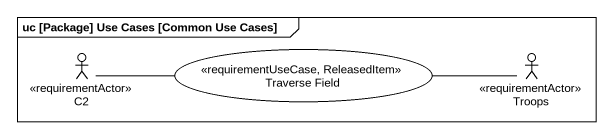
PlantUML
@startuml
mainframe uc [Package] Use Cases [Common Use Cases]
actor C2 <<requirementActor>>
usecase "Traverse Field" as Traverse_Field <<requirementUseCase, ReleasedItem>>
actor Troops <<requirementActor>>
C2 -right- Traverse_Field
Troops -left- Traverse_Field
@enduml
